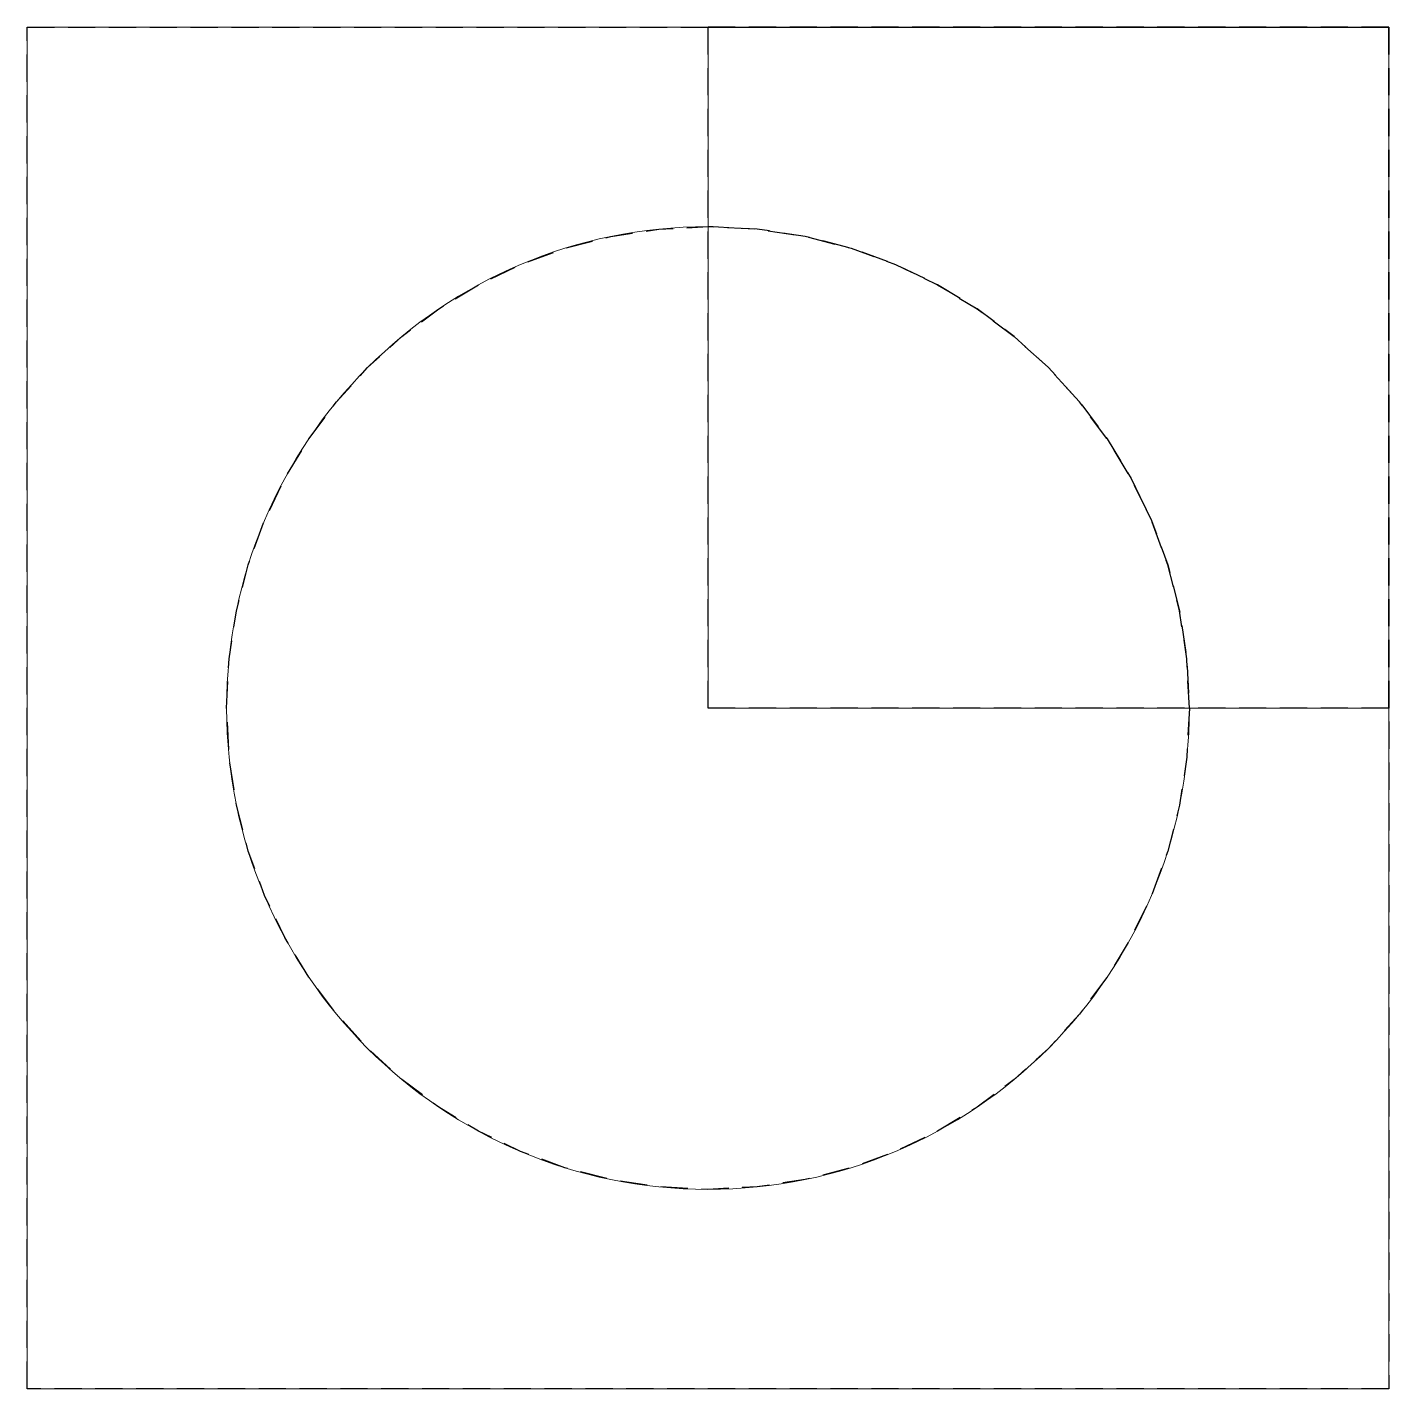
# Model space of a CAD drawing. Extents: x -10 to 10, y -10 to 10.
import ezdxf

# ---------------------------------------------------------------- set-up
doc = ezdxf.new("R2010")
doc.units = 0
doc.linetypes.add('Dash', pattern=[0.6, 0.4, -0.2])
doc.linetypes.add('Solid', pattern=[0])
doc.layers.add('HiddenSharp', color=7, linetype='Dash')
doc.layers.add('VisibleSharp', color=7, linetype='Solid', lineweight=20)

msp = doc.modelspace()

# ---------------------------------------------------------------- linework, layer by layer
at = {"layer": 'HiddenSharp'}
for p, q in [((-10, -10), (-10, 10)), ((-10, 10), (10, 10)), ((10, 10), (0, 10)), ((0, 0), (0, 10)), ((0, 10), (10, 10)), ((10, 10), (10, 0)), ((10, 0), (10, 10)), ((10, 10), (10, -10)), ((10, 0), (0, 0)), ((10, -10), (-10, -10))]:
    msp.add_line(p, q, dxfattribs=at)
msp.add_circle((0, 0), 7.071, dxfattribs=at)
msp.add_arc((0, 0), 7.071, 0, 90, dxfattribs=at)
at = {"layer": 'VisibleSharp'}
for p, q in [((-10, -10), (-10, 10)), ((-10, 10), (0, 10)), ((0, 10), (10, 10)), ((0, 0), (0, 10)), ((10, 10), (10, 0)), ((10, 0), (0, 0)), ((10, 0), (10, -10)), ((10, -10), (-10, -10))]:
    msp.add_line(p, q, dxfattribs=at)
msp.add_arc((0, 0), 7.071, 90, 360, dxfattribs=at)

doc.saveas('drawing.dxf')
